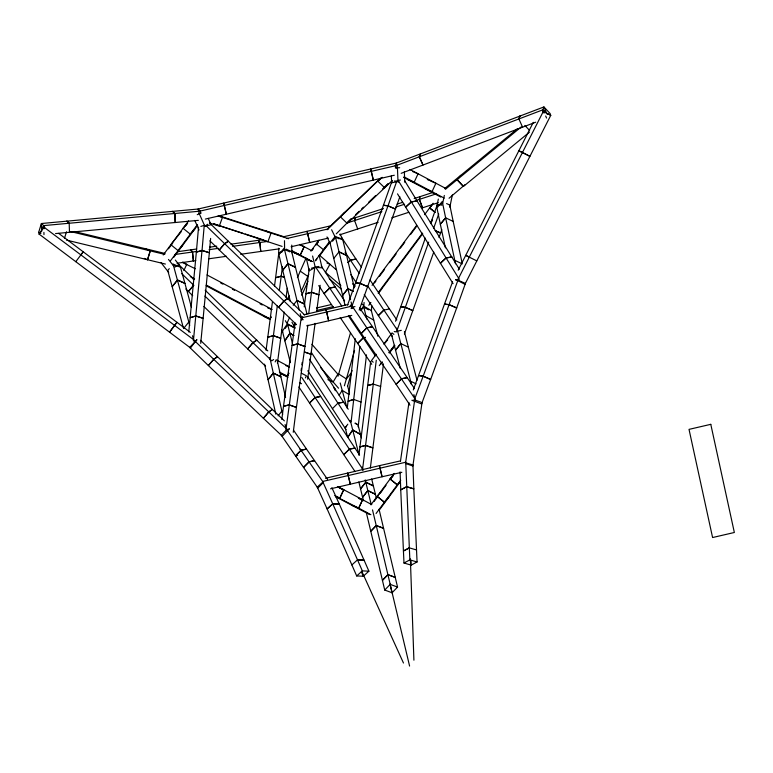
<?xml version="1.0" encoding="UTF-8"?>
<svg xmlns="http://www.w3.org/2000/svg" width="773" height="773" viewBox="0 0 773 773"><rect width="100%" height="100%" fill="white"/><g stroke="black" fill="none" stroke-linecap="round" stroke-linejoin="round"><path stroke-width="1.16" d="M363.832 307.19L364.073 302.436M371.407 311.364L371.707 305.412M198.555 227.088L196.342 252.153L202.033 250.452L209.357 252.713L210.623 238.393M202.033 250.452L204.246 225.387L206.333 226.035M188.757 331.975L190.139 317.674L195.811 315.993L203.135 318.312L209.348 252.752L202.024 250.433L193.395 341.019M200.719 343.357L203.135 318.321L195.811 315.993L190.139 317.684L196.352 252.114L202.024 250.433M347.241 408.299L355.29 338.7M351.126 421.874L359.86 346.362M358.16 426.822L366.489 354.846M370.682 361.716L358.894 455.21M301.847 377.524L362.595 469.105L376.287 360.247M370.354 468.051L383.485 363.89M281.816 419.439L283.469 406.395L289.083 404.859L296.417 407.381L293.257 432.291M285.923 429.769L301.026 319.017L303.122 319.761M282.445 266.695L279.333 290.503M309.181 268.811L304.214 306.833M320.128 285.285L316.669 311.461M272.483 301.489L266.067 350.266M274.521 286.029L278.84 252.742L282.203 251.834M277.43 363.213L280.734 338.236L273.391 335.704L267.796 337.183L273.391 335.714L277.304 305.973M284.174 312.06L280.734 338.236L273.391 335.714M286.049 297.779L287.305 288.261M270.25 359.493L273.391 335.704M308.698 313.674L314.795 267.303L311.422 268.212M301.093 370.731L301.412 368.354M301.885 364.788L302.195 362.411M307.644 379.214L315.084 323.346M295.102 322.901L292.049 345.396L297.644 343.879L304.977 346.478L296.407 407.448L289.073 404.83L283.488 406.318L292.049 345.376L297.644 343.879L304.977 346.497L307.876 325.162M400.462 461.288L408.965 402.501M420.995 402.163L414.695 399.97L405.516 463.462L412.869 466.022L422.048 402.53M354.585 220.527L355.049 217.851L354.585 220.527L357.696 228.972M438.339 199.067L436.948 205.782L441.731 203.705M442.697 203.289L444.32 195.453M449.818 207.193L452.369 194.883M338.023 376.258L350.488 332.883M344.391 385.804L354.565 350.401M347.473 386.5L351.097 373.89M352.082 370.46L351.425 372.741L346.372 378.934L338.69 373.968M66.43 240.084L147.527 259.738L150.262 250.877L144.928 248.616L74.256 231.494M40.785 233.282L38.65 232.383L41.394 223.523L198.081 209.029L396.317 163.035L420.328 153.933L419.333 156.803L422.995 165.045L535.679 122.202M64.449 238.413L66.507 231.765M165.412 264.057L147.527 259.738L150.262 250.877L164.794 254.385M396.22 167.973L395.303 165.905L518.905 118.945L519.891 116.085L518.905 118.945L522.577 127.187M544.298 112.897L542.917 109.805L543.912 106.945L550.27 113.699M395.303 165.905L396.307 163.045L397.448 167.596M392.172 180.66L383.427 205.27L388.017 205.84L395.496 209.087L359.194 310.089M388.017 205.84L396.762 181.23L398.897 182.157M399.863 196.777L395.496 209.087L388.007 205.831L383.437 205.251L347.541 305.122M452.563 281.836L413.304 389.94M423.179 376.18L430.658 379.466L456.659 307.983L465.423 283.43L457.945 280.174L423.179 376.18L418.628 375.552L423.15 376.2L430.638 379.504L421.585 403.921L411.854 400.269M351.319 307.944L388.007 205.831M430.551 223.561L437.354 204.574L441.943 205.135M425.324 238.142L395.554 321.249M433.527 228.595L438.735 214.073M404.395 334.033L412.821 310.591L405.342 307.316L400.772 306.736L405.342 307.335L428.696 242.104M433.759 252.114L412.821 310.591L405.342 307.335M438.996 237.495L441.808 229.639M405.342 307.316L396.52 331.868L394.23 331.578M414.106 400.617L423.15 376.2M297.402 277.604L306.002 258.24M301.151 291.469L308.794 274.26M287.846 299.112L289.276 295.885M287.285 322.65L289.682 317.278M301.789 295.276L308.002 281.304M305.412 377.91L306.388 375.804L301.354 373.146M183.858 270.579L186.776 264.25L182.718 262.086M299.905 244.432L304.147 246.684L300.262 255.129L311.925 261.303M299.808 244.896L304.147 246.684L300.262 255.129L291.624 251.322M275.188 361.909L276.164 359.803L289.276 366.769M370.895 514.692L358.691 508.132L362.605 499.696L337.646 486.526M335.414 496.566L352.198 505.455L358.72 508.141L362.605 499.696L358.276 497.918M458.167 270.241L533.293 122.347M455.655 279.594L457.452 280.435L543.313 111.409M542.917 111.37L550.782 115.274L464.931 284.29L457.452 280.435M543.777 112.906L544.849 110.8L542.665 111.621M339.115 395.206L342.217 390.365L349.087 394.539M350.314 420.464L352.71 429.981L347.666 437.421L345.26 427.894L346.507 425.962M286.851 324.66L282.435 331.173L290.339 362.605M347.666 437.421L352.71 429.962L360.479 434.445L361.339 437.847M360.411 310.727L363.561 306.079L371.33 310.553L377.813 336.216M345.26 427.894L347.792 424.184M285.247 328.39L287.131 325.733M370.914 504.827L394.24 473.424M374.093 501.474L377.553 496.759M380.326 492.99L386.027 485.289M376.065 513.504L400.743 480.246M379.243 510.151L400.424 481.511M424.599 214.681L433.102 203.231M383.804 344.062L392.075 332.912L393.882 334.38M387.688 339.753L384.799 343.347M394.472 345.28L388.954 352.72L394.906 345.608M163.219 254.993L188.622 220.817M168.504 248.8L172.669 243.195M181.191 231.736L170.862 244.722L178.07 250.587L182.65 245.331M185.501 225.938L187.655 223.039L183.075 228.296L190.284 234.161L194.864 228.905M170.437 260.859L197.231 224.817M173.625 257.467L197.646 225.165M310.881 251.119L318.969 240.239M312.089 250.394L313.442 248.577M316.138 244.954L318.157 242.239M315.394 260.607L329.549 241.572M319.307 256.259L329.414 242.664M372.084 285.324L416.686 225.329M374.509 282.966L375.949 281.034M379.543 276.193L384.577 269.419M389.611 262.646L396.085 253.94M400.404 248.133L404.723 242.326M410.473 234.586L416.232 226.847M378.577 292.155L422.454 233.127M430.368 222.489L432.522 219.58M378.248 293.498L422.725 233.678M430.638 223.039L432.078 221.097M390.336 479.502L393.215 475.637M368.798 305.277L370.876 302.485M376.229 354.247L371.407 360.711L373.204 362.179M379.301 365.668L382.055 361.967M389.399 353.01L393.534 347.464M196.757 339.647L190.506 347.947L38.979 233.997L44.496 226.692M75.802 261.661L83.223 251.814L190.322 332.371M38.979 233.997L41.336 230.924M44.042 227.223L80.875 254.887L83.233 251.814L58.671 233.369M396.82 328.119L400.801 343.579L395.554 350.198L400.327 368.47M293.228 305.209L296.977 300.494L284.155 248.152L278.898 254.732L290.31 301.344M350.111 306.06L351.618 304.175L351.077 301.963M334.516 237.234L330.013 242.877L345.019 305.238M333.781 258.433L339.038 251.853L335.269 236.296L342.826 239.901L354.324 287.72M278.116 415.816L281.865 411.091L269.816 357.58M169.277 268.646L167.77 270.521L183.23 327.423M183.539 328.564L188.815 322.032L173.036 263.98L180.544 267.371L191.433 307.296M462.051 262.723L453.171 221.397L445.625 217.831L440.32 224.218L436.958 207.889L442.262 201.521L445.635 217.851L440.33 224.238L445.403 247.853M332.545 241.205L335.472 237.688L331.617 229.755M315.461 260.752L316.872 259.071M289.44 428.648L282.309 436.214L263.39 418.29L268.714 412.009L272.338 409.439L284.377 420.85M445.403 189.288L457.085 179.703L460.776 175.355L517.533 128.666M449.055 198.255L464.902 184.718M196.893 339.907L189.675 347.396L208.352 365.542L213.706 359.31L217.455 356.807L213.725 359.31L208.391 365.571L263.351 418.261L268.685 412.009L272.367 409.468L200.468 340.313M193.723 285.247L188.39 291.498L193.743 285.266L181.771 273.681M328.931 227.475L380.277 178.331M344.594 212.314L340.545 216.971L347.232 223.426L392.23 180.573M380.664 178.225L327.076 229.774M388.027 183.906L384.654 187.791L377.978 181.326L382.181 177.317M328.757 227.668L330.284 225.919L283.846 236.693L218.923 215.764M317.8 242.123L316.273 243.872L323.481 249.737L328.061 244.481M429.633 207.908L435.044 212.304L429.633 207.908L431.923 205.289M378.664 292.349L381.717 288.841M380.905 363.957L382.442 362.199M400.327 481.328L397.254 484.855L390.065 478.97L393.119 475.463M388.935 496.952L384.355 502.208L377.137 496.334L381.707 491.106M372.509 509.89L376.238 525.534L370.779 531.273L384.732 590.05L392.075 592.765L397.554 587.084L379.06 509.301M376.238 525.534L383.601 528.307L376.248 525.582L370.779 531.273L366.247 512.277M384.732 590.05L390.21 584.369L376.248 525.582M360.749 310.331L363.068 307.983M351.164 308.62L352.739 307.026L354.971 306.601M332.429 408.675L337.936 403.12L343.685 402.24L337.927 403.11M301.055 450.292L323.365 482.478L317.829 488.043L295.518 455.867L301.055 450.292L306.495 449.055L327.481 479.299M282.058 434.378L286.812 429.614L289.005 429.131M281.266 435.17L295.489 455.828L301.035 450.282L306.523 449.084L293.653 430.387M348.024 262.52L350.411 260.163L355.986 259.052L361.339 267.043M383.891 310.07L378.335 315.597L383.901 310.079L389.457 308.958L396.829 319.925M348.043 262.54L350.42 260.172L355.995 259.061L341.985 238.094L338.642 238.741M347.067 222.779L351.271 218.778L336.284 233.833M355.628 214.633L359.107 211.319M361.716 208.826L363.455 207.174M368.682 202.197L375.639 195.569M382.606 188.941L387.824 183.964M459.365 269.207L417.034 200.922L411.304 201.879L405.661 207.212L453.075 283.652M396.549 181.906L398.163 180.399L400.462 180.022M404.53 180.476L417.053 200.951L411.304 201.898L405.651 207.183L397.515 193.868M332.757 503.851L327.124 508.934L317.259 487.106L322.892 482.014L332.757 503.851L339.279 504.035L364.054 560.116L357.503 559.865L351.87 564.928L356.701 575.953L363.271 576.223L368.905 571.17L364.064 560.135L357.503 559.855L332.748 503.832L327.105 508.895L351.87 564.928M356.701 575.953L362.344 570.889L368.905 571.17M529.495 132.115L463.433 186.457L457.085 179.703L521.282 126.888M444.61 188.622L460.776 175.355M283.633 250.191L278.763 253.718L278.695 248.22M273.632 359.561L271.767 360.817L204.913 296.078M207.744 224.257L205.869 225.513L302.697 319.22M174.949 267.072L178.698 264.569L194.062 279.449M197.231 214.691L201.251 212.942M319.143 255.37L322.07 267.835L315.249 267.342L309.248 270.811L306.321 258.346M542.762 111.95L544.849 110.8M416.512 549.951L409.304 547.864L403.429 550.994L403.989 563.015L411.197 565.121L417.062 561.971L413.826 488.826L406.617 486.729L400.743 489.811L400.085 471.868M403.989 563.015L409.854 559.874L417.062 561.971M409.304 547.864L403.429 550.985L400.743 489.85L406.617 486.729L413.826 488.865L412.946 464.95L405.738 462.843L409.854 559.874M518.905 118.945L542.917 109.805M401.158 173.326L422.995 165.045L419.333 156.803L420.328 153.933L543.912 106.945L547.129 114.153M351.676 218.952L383.466 208.575M397.109 204.13L402.791 202.275M414.164 198.564L433.353 192.293M347.831 222.73L381.872 211.628M395.505 207.174L404.608 204.207M415.971 200.497L436.272 193.868M339.676 234.837L378.161 222.295M391.805 217.841L408.849 212.275M422.493 207.821L419.381 199.386L419.845 196.709L419.381 199.386L422.493 207.821L438.252 202.671M353.725 399.448L348.063 401.226L353.725 399.457L361.039 402.037M200.835 226.402L204.246 225.387M373.32 384.055L367.716 385.524L373.311 384.084L380.664 386.51M412.473 400.511L414.695 399.97M325.472 478.274L379.427 465.646L382.055 476.767L401.844 472.313M322.641 481.473L405.719 462.235M330.506 488.826L382.055 476.767L379.466 465.636L400.472 460.901M347.976 304.533L304.06 314.717M306.668 325.839L328.651 320.795L326.042 309.664L326.65 312.041L352.073 306.098L352.585 308.282M351.783 315.384L328.67 320.785L326.65 312.041M396.945 165.412L198.69 211.406L198.081 209.029L200.381 211.126L200.458 213.387M394.307 175.249L205.357 219.078M328.583 228.837L286.783 238.528M328.274 238.123L291.112 246.742M316.476 307.992L331.511 304.504M317.104 310.369L333.289 306.61M293.537 325.046L295.866 324.505M395.303 167.925L399.68 167.722M326.65 312.041L301.199 317.887L301.702 320.08M295.518 455.867L297.692 455.365L295.489 455.828M397.969 331.018L401.303 330.351M318.998 266.453L315.645 267.11L341.734 306.011M292.165 326.795L294.474 326.467M177.916 251.66L196.69 249.012M209.676 247.176L216.769 246.172M230.943 244.171L262.791 239.678M174.949 254.491L197.231 251.351M209.039 249.679L218.488 248.346M232.673 246.345L266.859 241.514M279.449 248.809L240.645 254.298M177.007 263.274L195.753 260.636M208.749 258.8L226.47 256.298M44.583 227.088L42.273 227.31L44.167 228.721M200.381 211.126L43.684 225.61L41.394 223.513L41.655 231.407M198.361 220.363L55.569 233.572M174.476 265.699L179.607 265.487L175.345 260.076M332.748 503.832L339.299 504.083L331.878 487.666M44.65 227.436L42.273 227.31L44.505 227.842M455.645 279.894L457.945 280.174M394.462 180.94L396.762 181.23M336.642 237.891L342.487 238.934L340.081 233.977M144.928 248.616L165.045 253.476M70.324 231.504L150.262 250.877M38.65 232.383L40.882 232.924M288.532 238.722L218.063 215.996M242.886 233.253L213.493 223.774L282.097 246.403M245.147 233.987L262.105 239.456M209.435 222.972L219.271 226.151L222.44 217.406L218.585 215.822M294.938 327.423L287.749 324.844L285.363 320.689M390.21 584.369L397.554 587.084M412.637 171.548L418.067 173.78L414.173 182.225L407.661 179.539M430.484 180.998L435.914 183.23L432.03 191.675L425.508 188.989M265.265 230.712L271.052 233.088L267.893 241.833L263.071 239.852M311.877 261.525L293.74 252.442L300.262 255.129L291.779 250.626M182.438 262.462L195.289 268.753M267.535 307.789L271.883 309.577M206.169 285.788L263.651 316.225L270.173 318.911L271.139 316.804L270.164 318.911L206.304 285.092M285.875 365.61L289.121 366.943M335.492 496.343L358.72 508.141M369.62 514.557L352.198 505.455M335.492 496.353L339.859 498.15L343.724 489.696L339.357 487.898L343.724 489.696L339.83 498.131L334.796 495.512M144.329 258.385L147.527 259.738M326.882 262.955L329.926 264.269L325.462 272.328L340.845 285.652M306.958 259.351L312.021 261.545M327.907 379.63L333.144 381.997L337.84 374.171L311.925 344.314M289.778 251.843L284.599 249.486L284.483 240.693M469.317 257.032L465.713 255.351L476.786 260.897M547.187 113.583L550.782 115.274M446.581 203.56L449.809 205.087L453.181 221.416M445.625 217.831L454.766 260.337L462.302 263.893M400.801 343.579L408.347 347.145L417.005 380.248M416.048 383.823L410.637 381.224L400.801 343.56L395.554 350.198L391.573 334.738M339.038 251.853L346.604 255.467L339.038 251.843L350.546 299.75M286.319 249.186L291.721 251.756L295.489 267.323L287.933 263.709L282.676 270.289L287.933 263.699L295.489 267.313L306.958 314.06M296.977 300.494L304.543 304.108L296.977 300.494L299.393 310.437M302.9 316.998L300.736 315.964L300.204 313.761M263.651 316.225L269.729 319.442M409.951 169.48L446.069 188.612M427.295 179.442L429.401 180.553M404.028 176.843L444.204 198.13M403.603 177.394L440.736 197.057M304.147 246.684L311.577 250.616M207 274.956L271.922 309.345M220.701 282.986L222.837 284.116M232.412 289.189L234.538 290.31M260.086 303.837L262.211 304.968M190.342 276.637L194.603 278.889M192.332 278.464L194.467 279.594M299.48 382.654L301.499 383.717M287.933 377.311L280.889 373.601L287.421 376.287L288.87 373.117L287.401 376.277L279.333 371.987M362.605 499.696L371.755 504.624M359.165 498.672L361.194 499.764M364.779 307.712L368.566 309.799M363.561 306.079L365.919 315.645L373.688 320.109M295.247 328.187L287.479 323.732L292.523 343.637M355.174 423.256L357.116 424.367M355.136 423.14L357.107 424.329M300.272 271.149L307.838 276.415M80.865 254.887L195.569 341.173M377.137 496.334L384.365 502.179M390.065 478.97L397.274 484.835M361.455 303.518L363.213 305.035M319.394 255.129L336.255 269.758M352.536 283.865L355.251 286.223M329.221 278.657L340.98 288.851M69.183 223.271L66.893 221.165L69.183 223.271L69.483 232.296M287.633 429.933L213.725 359.31M267.816 350.884L205.203 290.242M265.574 366.238L203.85 306.475M304.726 315.046L228.335 241.224L224.605 243.737L219.252 249.969L296.503 324.621M185.829 289.015L192.69 295.663M209.609 223.001L228.354 241.234L224.605 243.746L219.271 249.979L209.879 240.847M195.018 341.164L213.706 359.31M524.867 125.439L529.631 130.502M457.085 179.703L463.433 186.457M320.582 367.523L338.555 388.23M333.54 387.592L335.086 389.37M168.475 259.438L173.452 265.748M160.89 262.491L168.707 272.405M286.812 429.614L301.035 450.282M359.667 307.934L407.207 377.63L401.641 378.731L396.095 384.268L410.009 405.216M352.739 307.026L415.565 399.709M349.232 315.577L361.31 333.414L366.827 327.839L372.402 326.747L366.827 327.839L361.329 333.443L396.134 384.326L401.641 378.731L407.255 377.688L414.541 388.664M344.613 300.91L335.221 286.976L329.656 288.087L324.09 293.595L333.501 307.557M348.449 315.964L375.291 355.822M340.217 317.519L371.745 364.334M370.045 280.01L389.457 308.958M359.126 273.149L345.077 252.162M367.832 286.126L397.293 330.023M350.884 274.666L356.247 282.647M364.276 294.629L392.413 336.535M321.23 266.018L335.231 286.996L329.646 288.087L324.109 293.614L318.756 285.604M359.58 455.046L307.422 376.393M355.049 471.607L298.909 386.983M300.011 449.161L301.335 451.161M311.297 352.353L348.227 409.226M309.422 359.213L350.256 422.077M307.809 370.76L346.043 429.633M459.336 279.333L411.304 201.879M398.163 180.399L411.304 201.898M291.952 322.235L294.349 326.38M281.546 329.858L282.744 331.936M326.979 236.915L330.351 243.853M403.477 663.021L361.822 571.353M545.67 115.989L546.588 118.047M208.246 218.353L211.087 224.74L204.845 226.209L199.163 213.425M194.777 220.411L199.038 229.996M357.503 559.855L362.344 570.889M361.329 571.817L363.271 576.223M347.512 385.621L349.502 393.022M340.226 382.964L346.584 406.579M334.69 388.597L335.26 390.713M188.805 322.022L189.733 325.462M192.487 335.753L193.095 338.043M404.376 331.704L408.347 347.154M365.919 315.635L366.798 319.094M358.083 424.928L360.479 434.445L352.71 429.981L358.73 453.799M410.647 381.263L411.458 384.596M413.903 394.616L414.444 396.849M376.248 497.744L371.668 478.941M362.112 467.153L362.962 470.631M365.223 479.917L371.204 504.46M358.846 481.917L363.436 500.72M281.874 411.13L282.676 414.463M285.102 424.483L285.633 426.706M409.593 666.055L390.114 584.272M390.036 584.146L392.075 592.765M312.592 256.018L315.249 267.342M277.381 361.233L285.575 397.506M264.55 364.141L275.826 414.202M198.69 211.406L199.192 213.59M454.756 260.337L455.51 263.806M410.975 560.309L411.197 565.121M410.366 558.879L413.913 660.19M404.356 171.79L404.781 182.264M397.419 167.441L397.989 181.404L391.64 182.863L391.351 175.877M43.684 225.61L43.752 227.871M43.906 232.383L43.974 234.634M291.74 245.089L291.846 252.781M289.943 333.269L284.889 340.709L289.943 333.269L293.827 335.501L289.943 333.269M174.621 325.394L169.548 332.168L176.978 322.322L174.611 325.394M365.784 482.207L360.547 488.884L365.793 482.236L373.369 485.908L365.784 482.207M367.822 490.575L362.595 497.252L367.832 490.594L375.407 494.276L367.832 490.594M347.869 288.696L342.613 295.286L347.869 288.696L353.271 291.286L347.869 288.696M273.352 373.127L268.086 379.688L273.362 373.137L280.928 376.789L273.352 373.127M177.5 280.048L172.234 286.59L177.5 280.029L185.008 283.44L177.5 280.029M283.942 301.026L278.609 307.277L283.952 301.035L287.672 298.513L283.952 301.035M252.984 342.661L247.65 348.913L253.003 342.671L256.723 340.159L253.003 342.671M387.901 574.658L382.432 580.359L387.911 574.677L395.254 577.392L387.911 574.677M309.113 461.839L303.576 467.414L309.103 461.839L314.553 460.602L309.103 461.839M363.213 337.869L357.667 343.405L363.223 337.878L365.445 337.424L363.223 337.878M349.348 449.132L343.792 454.64L349.396 449.2L354.942 448.05L349.348 449.132M315.104 397.564L309.509 403.023L315.123 397.583L320.669 396.433L315.104 397.564M446.04 257.95L440.407 263.284L446.04 257.95L451.77 256.984L446.04 257.95M365.561 445.374L359.947 446.9L365.542 445.451L372.895 447.896L365.561 445.374M281.217 276.212L275.613 277.71L281.208 276.232L284.358 277.285L281.208 276.232M311.567 292.281L305.963 293.788L311.558 292.281L318.901 294.803L311.558 292.281M710.783 424.329L689.023 429.373L712.59 537.535L734.35 532.491L710.783 424.329M449.21 304.688L444.62 304.118L449.181 304.697L456.688 307.944L449.181 304.697M360.112 283.362L355.532 282.783L360.112 283.372L367.59 286.628L360.112 283.362M310.959 354.237L304.659 352.073L310.959 354.247M440.6 232.992L435.257 230.663L440.6 232.992M522.432 152.455L518.828 150.774L529.901 156.32L522.432 152.465M174.882 213.503L172.592 211.406L174.882 213.503L175.191 222.527L174.882 213.503M259.844 242.509L258.114 240.335L259.844 242.509L260.733 251.467L259.844 242.509M192.506 252.017L190.776 249.843L192.506 252.017L193.395 260.974L192.506 252.017M348.236 475.385L347.579 473.018L350.285 484.12L348.236 475.385M371.32 171.393L370.682 169.016L373.34 180.138L371.32 171.393M307.683 233.688L307.065 231.311L309.702 242.432L307.683 233.688M224.334 205.492L223.716 203.115L226.344 214.237L224.334 205.492"/></g></svg>
